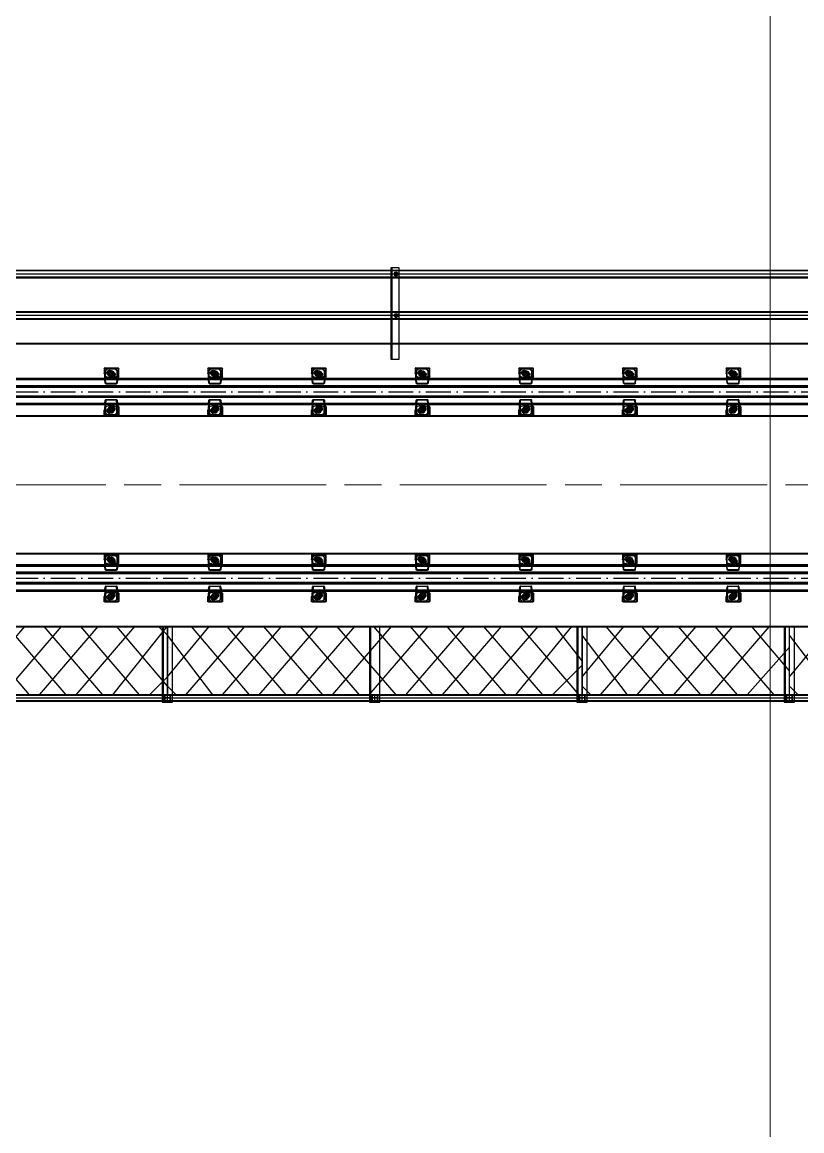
# Model space of a CAD drawing. Header units: centimetres. Extents: x 470464 to 524273, y 49611 to 59074.
# Drawn here: x 503386 to 503762, y 52274 to 52809 of the extents above; entities that cross this region are included whole.
import ezdxf

# ---------------------------------------------------------------- set-up
doc = ezdxf.new("R2010")
doc.units = ezdxf.units.CM
doc.header["$MEASUREMENT"] = 0
for name, pattern in [('1244_Aselsan_MIUM_3000$0$ACAD_ISO10W100', [18, 12, -3, 0, -3]), ('ACAD_ISO08W100', [36, 24, -3, 6, -3]), ('CENTER', [50.8, 31.75, -6.35, 6.35, -6.35]), ('CHAIN', [0.3543, 0.2362, -0.0295, 0.0591, -0.0295])]:
    doc.linetypes.add(name, pattern=pattern)
for name, color, linetype, lineweight in [('1', 7, 'Continuous', 25), ('AAA_EKSEN', 1, 'ACAD_ISO08W100', 9), ('Barış BABUR 23', 1, 'ACAD_ISO08W100', 13), ('S-COLS-CONC', 4, 'Continuous', 40)]:
    doc.layers.add(name, color=color, linetype=linetype, lineweight=lineweight)
doc.layers.add('A-ANNO-REVC-01', color=1, linetype='Continuous', lineweight=15, true_color=0xff0000, plot=False)
doc.layers.add('vinç', color=7, linetype='Continuous')
doc.styles.add('BARIŞ BABUR-3', font='arial.ttf')
doc.dimstyles.new('AAA_A4 BVS STANDART', dxfattribs={"dimscale": 12, "dimtxt": 1.8, "dimasz": 1.6, "dimexe": 0.18, "dimexo": 0.0625, "dimgap": 0.09, "dimtad": 1, "dimtoh": 1, "dimdec": 0, "dimzin": 9, "dimdsep": 46, "dimtxsty": 'BARIŞ BABUR-3', "dimcen": 0.09, "dimclrd": 1, "dimclre": 1, "dimclrt": 2, "dimadec": 0, "dimazin": 0, "dimtfac": 1, "dimtdec": 0, "dimtofl": 0, "dimtmove": 0, "dimatfit": 3, "dimfxl": 1, "dimtolj": 1, "dimtzin": 0, "dimlwd": 9, "dimlwe": 9, "dimarcsym": 0})

# ---------------------------------------------------------------- blocks, each defined once
blk = doc.blocks.new('*D46')
at = {"layer": 'A-ANNO-REVC-01', "color": 1, "lineweight": 9, "transparency": 16777216}
for p, q in [((417970.71, 77311.01), (417777.18, 77311.01)), ((417779.34, 77291.81), (417779.34, 69280.21)), ((417970.71, 69261.01), (417777.18, 69261.01))]:
    blk.add_line(p, q, dxfattribs=at)
at = {"layer": 'A-ANNO-REVC-01', "color": 1, "transparency": 16777216}
for points in [[(417782.54, 77291.81), (417776.14, 77291.81), (417779.34, 77311.01)], [(417776.14, 69280.21), (417782.54, 69280.21), (417779.34, 69261.01)]]:
    blk.add_solid(points, dxfattribs=at)
at = {"layer": 'Defpoints', "color": 0, "transparency": 16777216}
for p in [(417971.46, 77311.01), (417779.34, 69261.01), (417971.46, 69261.01)]:
    blk.add_point(p, dxfattribs=at)
at = {"layer": 'A-ANNO-REVC-01', "color": 2, "transparency": 16777216, "insert": (417765.1, 73286.01), "char_height": 21.6, "attachment_point": 5, "rotation": 90, "style": 'BARIŞ BABUR-3'}
blk.add_mtext('\\A1;YÜRÜME YOLU BOYU : 8050', dxfattribs=at)
blk = doc.blocks.new('rdthtrjyrjrtdtrhtjytj')
at = {"ltscale": 0.4}
h = blk.add_hatch(color=2, dxfattribs=at)
h.dxf.hatch_style = 1
h.paths.add_polyline_path([(414037.79, 75636.94, -0.414214), (414038.19, 75637.34), (414037.79, 75637.34)])
h = blk.add_hatch(color=2, dxfattribs=at)
h.dxf.hatch_style = 1
h.paths.add_polyline_path([(414040.39, 75637.34, -0.414214), (414040.79, 75636.94), (414040.79, 75637.34)])
h = blk.add_hatch(color=2, dxfattribs=at)
h.dxf.hatch_style = 1
h.paths.add_polyline_path([(414137.79, 75636.94, -0.414214), (414138.19, 75637.34), (414137.79, 75637.34)])
h = blk.add_hatch(color=2, dxfattribs=at)
h.dxf.hatch_style = 1
h.paths.add_polyline_path([(414140.39, 75637.34, -0.414214), (414140.79, 75636.94), (414140.79, 75637.34)])
h = blk.add_hatch(color=2, dxfattribs=at)
h.dxf.hatch_style = 1
h.paths.add_polyline_path([(414237.79, 75636.94, -0.414214), (414238.19, 75637.34), (414237.79, 75637.34)])
h = blk.add_hatch(color=2, dxfattribs=at)
h.dxf.hatch_style = 1
h.paths.add_polyline_path([(414240.39, 75637.34, -0.414214), (414240.79, 75636.94), (414240.79, 75637.34)])
h = blk.add_hatch(color=2, dxfattribs=at)
h.dxf.hatch_style = 1
h.paths.add_polyline_path([(414337.79, 75636.94, -0.414214), (414338.19, 75637.34), (414337.79, 75637.34)])
h = blk.add_hatch(color=2, dxfattribs=at)
h.dxf.hatch_style = 1
h.paths.add_polyline_path([(414340.39, 75637.34, -0.414214), (414340.79, 75636.94), (414340.79, 75637.34)])
at = {"color": 2, "linetype": 'Continuous', "ltscale": 2}
for p, q in [((413942.17, 75637.34), (413970.56, 75670.34)), ((413972.82, 75637.34), (413944.43, 75670.34)), ((413959.85, 75637.34), (413988.24, 75670.34)), ((413990.49, 75637.34), (413962.1, 75670.34)), ((413977.53, 75637.34), (414005.92, 75670.34)), ((414008.17, 75637.34), (413979.78, 75670.34)), ((413995.21, 75637.34), (414023.49, 75670.34)), ((414025.85, 75637.34), (413997.46, 75670.34)), ((414012.89, 75637.34), (414039.12, 75670.34)), ((414039.29, 75641.58), (414014.94, 75670.34)), ((414039.29, 75666.06), (414035, 75670.34)), ((414039.29, 75646.06), (414059.4, 75670.34)), ((414048.24, 75637.34), (414076.63, 75670.34)), ((414078.88, 75637.34), (414050.97, 75670.34)), ((414065.92, 75637.34), (414094.31, 75670.34)), ((414096.56, 75637.34), (414068.17, 75670.34)), ((414083.6, 75637.34), (414111.99, 75670.34)), ((414114.24, 75637.34), (414085.85, 75670.34)), ((414101.27, 75637.34), (414129.66, 75670.34)), ((414131.91, 75637.34), (414103.53, 75670.34)), ((414118.95, 75637.34), (414147.34, 75670.34)), ((414149.59, 75637.34), (414121.2, 75670.34)), ((414136.63, 75637.34), (414165.02, 75670.34)), ((414167.27, 75637.34), (414138.88, 75670.34)), ((414154.31, 75637.34), (414182.7, 75670.34)), ((414184.95, 75637.34), (414156.56, 75670.34)), ((414171.98, 75637.34), (414200.37, 75670.34)), ((414202.63, 75637.34), (414174.24, 75670.34)), ((414189.66, 75637.34), (414218.05, 75670.34)), ((414220.3, 75637.34), (414191.91, 75670.34)), ((414207.34, 75637.34), (414234.42, 75670.34)), ((414237.98, 75637.34), (414209.59, 75670.34)), ((414239.29, 75653.71), (414226.25, 75670.34)), ((414239.29, 75646.06), (414259.4, 75670.34)), ((414248.24, 75637.34), (414276.63, 75670.34)), ((414278.88, 75637.34), (414250.97, 75670.34)), ((414265.92, 75637.34), (414294.31, 75670.34)), ((414296.56, 75637.34), (414268.17, 75670.34)), ((414283.6, 75637.34), (414311.99, 75670.34)), ((414314.24, 75637.34), (414285.85, 75670.34)), ((414301.27, 75637.34), (414329.66, 75670.34)), ((414331.91, 75637.34), (414303.52, 75670.34)), ((414339.29, 75648.95), (414321.2, 75670.34)), ((414339.29, 75646.06), (414359.4, 75670.34)), ((414061.2, 75637.34), (414039.29, 75666.06)), ((414261.2, 75637.34), (414239.29, 75666.06)), ((414361.2, 75637.34), (414339.29, 75666.06)), ((414318.95, 75637.34), (414339.29, 75660.26)), ((414225.02, 75637.34), (414239.29, 75651.6)), ((414030.56, 75637.34), (414039.29, 75646.06)), ((414043.53, 75637.34), (414039.29, 75641.58)), ((414243.53, 75637.34), (414239.29, 75641.58)), ((414343.53, 75637.34), (414339.29, 75641.58))]:
    blk.add_line(p, q, dxfattribs=at)
at = {"color": 2, "ltscale": 5}
for p, q in [((414036.79, 75670.34), (414036.79, 75633.84)), ((414037.39, 75633.84), (414037.39, 75670.34)), ((414041.79, 75633.84), (414041.79, 75670.34)), ((414136.79, 75670.34), (414136.79, 75633.84)), ((414137.39, 75633.84), (414137.39, 75670.34)), ((414141.79, 75633.84), (414141.79, 75670.34)), ((414236.79, 75670.34), (414236.79, 75633.84)), ((414237.39, 75633.84), (414237.39, 75670.34)), ((414241.79, 75633.84), (414241.79, 75670.34)), ((414336.79, 75670.34), (414336.79, 75633.84)), ((414337.39, 75633.84), (414337.39, 75670.34)), ((414341.79, 75633.84), (414341.79, 75670.34)), ((414036.79, 75633.84), (414041.79, 75633.84)), ((414136.79, 75633.84), (414141.79, 75633.84)), ((414236.79, 75633.84), (414241.79, 75633.84)), ((414336.79, 75633.84), (414341.79, 75633.84))]:
    blk.add_line(p, q, dxfattribs=at)
at = {"color": 2, "ltscale": 0.4}
for p, q in [((414039.29, 75670.34), (414039.29, 75637.34)), ((414039.29, 75637.34), (414039.29, 75670.34)), ((414239.29, 75637.34), (414239.29, 75670.34)), ((414239.29, 75670.34), (414239.29, 75637.34)), ((413839.29, 75637.34), (414039.29, 75637.34)), ((414037.79, 75636.94), (414037.79, 75637.34)), ((414038.19, 75637.34), (414037.79, 75637.34)), ((414037.79, 75637.34), (414037.79, 75636.94)), ((414037.79, 75636.94), (414037.79, 75634.74)), ((414037.99, 75636.94), (414037.99, 75634.74)), ((414040.39, 75637.34), (414038.19, 75637.34)), ((414040.39, 75637.14), (414038.19, 75637.14)), ((414039.29, 75637.34), (414239.29, 75637.34)), ((414040.39, 75637.34), (414040.79, 75637.34)), ((414040.59, 75634.74), (414040.59, 75636.94)), ((414040.79, 75636.94), (414040.79, 75637.34)), ((414040.79, 75637.34), (414040.79, 75636.94)), ((414040.79, 75634.74), (414040.79, 75636.94)), ((414137.79, 75636.94), (414137.79, 75637.34)), ((414138.19, 75637.34), (414137.79, 75637.34)), ((414137.79, 75637.34), (414137.79, 75636.94)), ((414137.79, 75636.94), (414137.79, 75634.74)), ((414137.99, 75636.94), (414137.99, 75634.74)), ((414140.39, 75637.34), (414138.19, 75637.34)), ((414140.39, 75637.14), (414138.19, 75637.14)), ((414140.39, 75637.34), (414140.79, 75637.34)), ((414140.59, 75634.74), (414140.59, 75636.94)), ((414140.79, 75636.94), (414140.79, 75637.34)), ((414140.79, 75637.34), (414140.79, 75636.94)), ((414140.79, 75634.74), (414140.79, 75636.94)), ((414237.79, 75636.94), (414237.79, 75637.34)), ((414238.19, 75637.34), (414237.79, 75637.34)), ((414237.79, 75637.34), (414237.79, 75636.94)), ((414237.79, 75636.94), (414237.79, 75634.74)), ((414237.99, 75636.94), (414237.99, 75634.74)), ((414240.39, 75637.34), (414238.19, 75637.34)), ((414240.39, 75637.14), (414238.19, 75637.14)), ((414239.29, 75637.34), (414340.79, 75637.34, 0)), ((414240.39, 75637.34), (414240.79, 75637.34)), ((414240.59, 75634.74), (414240.59, 75636.94)), ((414240.79, 75636.94), (414240.79, 75637.34)), ((414240.79, 75637.34), (414240.79, 75636.94)), ((414240.79, 75634.74), (414240.79, 75636.94)), ((414337.79, 75636.94), (414337.79, 75637.34)), ((414338.19, 75637.34), (414337.79, 75637.34)), ((414337.79, 75637.34), (414337.79, 75636.94)), ((414337.79, 75636.94), (414337.79, 75634.74)), ((414337.99, 75636.94), (414337.99, 75634.74)), ((414340.39, 75637.34), (414338.19, 75637.34)), ((414340.39, 75637.14), (414338.19, 75637.14)), ((414340.39, 75637.34), (414340.79, 75637.34)), ((414340.59, 75634.74), (414340.59, 75636.94)), ((414340.79, 75636.94), (414340.79, 75637.34)), ((414340.79, 75637.34), (414340.79, 75636.94)), ((414340.79, 75634.74), (414340.79, 75636.94)), ((414038.19, 75634.54), (414040.39, 75634.54)), ((414038.19, 75634.34), (414040.39, 75634.34)), ((414138.19, 75634.54), (414140.39, 75634.54)), ((414138.19, 75634.34), (414140.39, 75634.34)), ((414238.19, 75634.54), (414240.39, 75634.54)), ((414238.19, 75634.34), (414240.39, 75634.34)), ((414338.19, 75634.54), (414340.39, 75634.54)), ((414338.19, 75634.34), (414340.39, 75634.34))]:
    blk.add_line(p, q, dxfattribs=at)
at = {"color": 2}
for p, q in [((414480.79, 75637.34), (413397.79, 75637.34)), ((413397.79, 75634.34), (414480.79, 75634.34))]:
    blk.add_line(p, q, dxfattribs=at)
at = {"color": 2, "ltscale": 3}
for p, q in [((413397.79, 75637.14), (414480.79, 75637.14)), ((413397.79, 75634.54), (414480.79, 75634.54))]:
    blk.add_line(p, q, dxfattribs=at)
at = {"color": 2, "linetype": 'CENTER', "ltscale": 30}
blk.add_line((413397.79, 75635.84), (414480.79, 75635.84), dxfattribs=at)
at = {"color": 2, "linetype": 'Continuous'}
for p, q in [((414038.2, 75637.34), (414037.79, 75636.92)), ((414037.99, 75636.86), (414037.79, 75636.66)), ((414037.99, 75636.59), (414037.79, 75636.39)), ((414037.99, 75636.33), (414037.79, 75636.13)), ((414037.99, 75636.06), (414037.79, 75635.86)), ((414037.99, 75635.8), (414037.79, 75635.6)), ((414037.99, 75635.53), (414037.79, 75635.33)), ((414037.99, 75635.27), (414037.79, 75635.07)), ((414037.99, 75635), (414037.79, 75634.8)), ((414037.99, 75634.73), (414037.82, 75634.57)), ((414038.47, 75637.34), (414038.27, 75637.14)), ((414038.73, 75637.34), (414038.53, 75637.14)), ((414039, 75637.34), (414038.8, 75637.14)), ((414039.26, 75637.34), (414039.06, 75637.14)), ((414039.53, 75637.34), (414039.33, 75637.14)), ((414039.79, 75637.34), (414039.59, 75637.14)), ((414040.06, 75637.34), (414039.86, 75637.14)), ((414040.32, 75637.34), (414040.12, 75637.14)), ((414040.55, 75637.3), (414040.39, 75637.14)), ((414040.7, 75637.18), (414040.56, 75637.04)), ((414040.79, 75634.88), (414040.57, 75634.67)), ((414040.78, 75637), (414040.59, 75636.8)), ((414040.79, 75636.74), (414040.59, 75636.54)), ((414040.79, 75636.47), (414040.59, 75636.27)), ((414040.79, 75636.21), (414040.59, 75636.01)), ((414040.79, 75635.94), (414040.59, 75635.74)), ((414040.79, 75635.68), (414040.59, 75635.48)), ((414040.79, 75635.41), (414040.59, 75635.21)), ((414040.79, 75635.15), (414040.59, 75634.95)), ((414138.2, 75637.34), (414137.79, 75636.92)), ((414137.99, 75636.86), (414137.79, 75636.66)), ((414137.99, 75636.59), (414137.79, 75636.39)), ((414137.99, 75636.33), (414137.79, 75636.13)), ((414137.99, 75636.06), (414137.79, 75635.86)), ((414137.99, 75635.8), (414137.79, 75635.6)), ((414137.99, 75635.53), (414137.79, 75635.33)), ((414137.99, 75635.27), (414137.79, 75635.07)), ((414137.99, 75635), (414137.79, 75634.8)), ((414137.99, 75634.73), (414137.82, 75634.57)), ((414138.47, 75637.34), (414138.27, 75637.14)), ((414138.73, 75637.34), (414138.53, 75637.14)), ((414139, 75637.34), (414138.8, 75637.14)), ((414139.26, 75637.34), (414139.06, 75637.14)), ((414139.53, 75637.34), (414139.33, 75637.14)), ((414139.79, 75637.34), (414139.59, 75637.14)), ((414140.06, 75637.34), (414139.86, 75637.14)), ((414140.32, 75637.34), (414140.12, 75637.14)), ((414140.55, 75637.3), (414140.39, 75637.14)), ((414140.7, 75637.18), (414140.56, 75637.04)), ((414140.79, 75634.88), (414140.57, 75634.67)), ((414140.78, 75637), (414140.59, 75636.8)), ((414140.79, 75636.74), (414140.59, 75636.54)), ((414140.79, 75636.47), (414140.59, 75636.27)), ((414140.79, 75636.21), (414140.59, 75636.01)), ((414140.79, 75635.94), (414140.59, 75635.74)), ((414140.79, 75635.68), (414140.59, 75635.48)), ((414140.79, 75635.41), (414140.59, 75635.21)), ((414140.79, 75635.15), (414140.59, 75634.95)), ((414238.2, 75637.34), (414237.79, 75636.92)), ((414237.99, 75636.86), (414237.79, 75636.66)), ((414237.99, 75636.59), (414237.79, 75636.39)), ((414237.99, 75636.33), (414237.79, 75636.13)), ((414237.99, 75636.06), (414237.79, 75635.86)), ((414237.99, 75635.8), (414237.79, 75635.6)), ((414237.99, 75635.53), (414237.79, 75635.33)), ((414237.99, 75635.27), (414237.79, 75635.07)), ((414237.99, 75635), (414237.79, 75634.8)), ((414237.99, 75634.73), (414237.82, 75634.57)), ((414238.47, 75637.34), (414238.27, 75637.14)), ((414238.73, 75637.34), (414238.53, 75637.14)), ((414239, 75637.34), (414238.8, 75637.14)), ((414239.26, 75637.34), (414239.06, 75637.14)), ((414239.53, 75637.34), (414239.33, 75637.14)), ((414239.79, 75637.34), (414239.59, 75637.14)), ((414240.06, 75637.34), (414239.86, 75637.14)), ((414240.32, 75637.34), (414240.12, 75637.14)), ((414240.55, 75637.3), (414240.39, 75637.14)), ((414240.7, 75637.18), (414240.56, 75637.04)), ((414240.79, 75634.88), (414240.57, 75634.67)), ((414240.78, 75637), (414240.59, 75636.8)), ((414240.79, 75636.74), (414240.59, 75636.54)), ((414240.79, 75636.47), (414240.59, 75636.27)), ((414240.79, 75636.21), (414240.59, 75636.01)), ((414240.79, 75635.94), (414240.59, 75635.74)), ((414240.79, 75635.68), (414240.59, 75635.48)), ((414240.79, 75635.41), (414240.59, 75635.21)), ((414240.79, 75635.15), (414240.59, 75634.95)), ((414338.2, 75637.34), (414337.79, 75636.92)), ((414337.99, 75636.86), (414337.79, 75636.66)), ((414337.99, 75636.59), (414337.79, 75636.39)), ((414337.99, 75636.33), (414337.79, 75636.13)), ((414337.99, 75636.06), (414337.79, 75635.86)), ((414337.99, 75635.8), (414337.79, 75635.6)), ((414337.99, 75635.53), (414337.79, 75635.33)), ((414337.99, 75635.27), (414337.79, 75635.07)), ((414337.99, 75635), (414337.79, 75634.8)), ((414337.99, 75634.73), (414337.82, 75634.57)), ((414338.47, 75637.34), (414338.27, 75637.14)), ((414338.73, 75637.34), (414338.53, 75637.14)), ((414339, 75637.34), (414338.8, 75637.14)), ((414339.26, 75637.34), (414339.06, 75637.14)), ((414339.53, 75637.34), (414339.33, 75637.14)), ((414339.79, 75637.34), (414339.59, 75637.14)), ((414340.06, 75637.34), (414339.86, 75637.14)), ((414340.32, 75637.34), (414340.12, 75637.14)), ((414340.55, 75637.3), (414340.39, 75637.14)), ((414340.7, 75637.18), (414340.56, 75637.04)), ((414340.79, 75634.88), (414340.57, 75634.67)), ((414340.78, 75637), (414340.59, 75636.8)), ((414340.79, 75636.74), (414340.59, 75636.54)), ((414340.79, 75636.47), (414340.59, 75636.27)), ((414340.79, 75636.21), (414340.59, 75636.01)), ((414340.79, 75635.94), (414340.59, 75635.74)), ((414340.79, 75635.68), (414340.59, 75635.48)), ((414340.79, 75635.41), (414340.59, 75635.21)), ((414340.79, 75635.15), (414340.59, 75634.95)), ((414038.08, 75634.57), (414037.94, 75634.42)), ((414038.32, 75634.54), (414038.12, 75634.34)), ((414038.58, 75634.54), (414038.38, 75634.34)), ((414038.85, 75634.54), (414038.65, 75634.34)), ((414039.11, 75634.54), (414038.91, 75634.34)), ((414039.38, 75634.54), (414039.18, 75634.34)), ((414039.64, 75634.54), (414039.44, 75634.34)), ((414039.91, 75634.54), (414039.71, 75634.34)), ((414040.17, 75634.54), (414039.97, 75634.34)), ((414040.45, 75634.55), (414040.24, 75634.34)), ((414040.76, 75634.59), (414040.53, 75634.36)), ((414138.08, 75634.57), (414137.94, 75634.42)), ((414138.32, 75634.54), (414138.12, 75634.34)), ((414138.58, 75634.54), (414138.38, 75634.34)), ((414138.85, 75634.54), (414138.65, 75634.34)), ((414139.11, 75634.54), (414138.91, 75634.34)), ((414139.38, 75634.54), (414139.18, 75634.34)), ((414139.64, 75634.54), (414139.44, 75634.34)), ((414139.91, 75634.54), (414139.71, 75634.34)), ((414140.17, 75634.54), (414139.97, 75634.34)), ((414140.45, 75634.55), (414140.24, 75634.34)), ((414140.76, 75634.59), (414140.53, 75634.36)), ((414238.08, 75634.57), (414237.94, 75634.42)), ((414238.32, 75634.54), (414238.12, 75634.34)), ((414238.58, 75634.54), (414238.38, 75634.34)), ((414238.85, 75634.54), (414238.65, 75634.34)), ((414239.11, 75634.54), (414238.91, 75634.34)), ((414239.38, 75634.54), (414239.18, 75634.34)), ((414239.64, 75634.54), (414239.44, 75634.34)), ((414239.91, 75634.54), (414239.71, 75634.34)), ((414240.17, 75634.54), (414239.97, 75634.34)), ((414240.45, 75634.55), (414240.24, 75634.34)), ((414240.76, 75634.59), (414240.53, 75634.36)), ((414338.08, 75634.57), (414337.94, 75634.42)), ((414338.32, 75634.54), (414338.12, 75634.34)), ((414338.58, 75634.54), (414338.38, 75634.34)), ((414338.85, 75634.54), (414338.65, 75634.34)), ((414339.11, 75634.54), (414338.91, 75634.34)), ((414339.38, 75634.54), (414339.18, 75634.34)), ((414339.64, 75634.54), (414339.44, 75634.34)), ((414339.91, 75634.54), (414339.71, 75634.34)), ((414340.17, 75634.54), (414339.97, 75634.34)), ((414340.45, 75634.55), (414340.24, 75634.34)), ((414340.76, 75634.59), (414340.53, 75634.36))]:
    blk.add_line(p, q, dxfattribs=at)
at = {"color": 2, "linetype": 'CENTER', "ltscale": 10}
for p, q in [((414040.59, 75635.84), (414037.99, 75635.84)), ((414039.29, 75634.54), (414039.29, 75637.14)), ((414140.59, 75635.84), (414137.99, 75635.84)), ((414139.29, 75634.54), (414139.29, 75637.14)), ((414240.59, 75635.84), (414237.99, 75635.84)), ((414239.29, 75634.54), (414239.29, 75637.14)), ((414340.59, 75635.84), (414337.99, 75635.84)), ((414339.29, 75634.54), (414339.29, 75637.14))]:
    blk.add_line(p, q, dxfattribs=at)
at = {"color": 2, "ltscale": 0.4}
for centre, radius, start, end in [((414038.19, 75636.94), 0.4, 90, 180), ((414038.19, 75636.94), 0.4, 90, 180), ((414038.19, 75634.74), 0.4, 180, 270), ((414038.19, 75636.94), 0.2, 90, 180), ((414038.19, 75634.74), 0.2, 180, 270), ((414040.39, 75636.94), 0.4, 0, 90), ((414040.39, 75636.94), 0.4, 0, 90), ((414040.39, 75636.94), 0.2, 0, 90), ((414040.39, 75634.74), 0.2, 270, 0), ((414040.39, 75634.74), 0.4, 270, 0), ((414138.19, 75636.94), 0.4, 90, 180), ((414138.19, 75636.94), 0.4, 90, 180), ((414138.19, 75634.74), 0.4, 180, 270), ((414138.19, 75636.94), 0.2, 90, 180), ((414138.19, 75634.74), 0.2, 180, 270), ((414140.39, 75636.94), 0.4, 0, 90), ((414140.39, 75636.94), 0.4, 0, 90), ((414140.39, 75636.94), 0.2, 0, 90), ((414140.39, 75634.74), 0.2, 270, 0), ((414140.39, 75634.74), 0.4, 270, 0), ((414238.19, 75636.94), 0.4, 90, 180), ((414238.19, 75636.94), 0.4, 90, 180), ((414238.19, 75634.74), 0.4, 180, 270), ((414238.19, 75636.94), 0.2, 90, 180), ((414238.19, 75634.74), 0.2, 180, 270), ((414240.39, 75636.94), 0.4, 0, 90), ((414240.39, 75636.94), 0.4, 0, 90), ((414240.39, 75636.94), 0.2, 0, 90), ((414240.39, 75634.74), 0.2, 270, 0), ((414240.39, 75634.74), 0.4, 270, 0), ((414338.19, 75636.94), 0.4, 90, 180), ((414338.19, 75636.94), 0.4, 90, 180), ((414338.19, 75634.74), 0.4, 180, 270), ((414338.19, 75636.94), 0.2, 90, 180), ((414338.19, 75634.74), 0.2, 180, 270), ((414340.39, 75636.94), 0.4, 0, 90), ((414340.39, 75636.94), 0.4, 0, 90), ((414340.39, 75636.94), 0.2, 0, 90), ((414340.39, 75634.74), 0.2, 270, 0), ((414340.39, 75634.74), 0.4, 270, 0)]:
    blk.add_arc(centre, radius, start, end, dxfattribs=at)
at = {"layer": 'vinç', "color": 2}
for p, q in [((414481.79, 75670.34), (413396.79, 75670.34)), ((414339.29, 75637.34), (414339.29, 75670.34))]:
    blk.add_line(p, q, dxfattribs=at)
blk = doc.blocks.new('tfdyktstrkydsrtdykulkdtkyg')
at = {"color": 2, "linetype": '1244_Aselsan_MIUM_3000$0$ACAD_ISO10W100'}
blk.add_line((413349.49, 75894.59), (414524.69, 75894.59), dxfattribs=at)
at = {"layer": 'S-COLS-CONC', "color": 2}
for p, q in [((414524.69, 75900.84), (413349.49, 75900.84)), ((414524.69, 75900.47), (413349.49, 75900.47)), ((414524.69, 75897.29), (413349.49, 75897.29)), ((414524.69, 75896.84), (413349.49, 75896.84)), ((414524.69, 75892.34), (413349.49, 75892.34)), ((414524.69, 75891.89), (413349.49, 75891.89)), ((414524.69, 75888.7), (413349.49, 75888.7)), ((414524.69, 75888.34), (413349.49, 75888.34))]:
    blk.add_line(p, q, dxfattribs=at)
blk = doc.blocks.new('sfsdsggssg')
at = {"layer": '1', "color": 2, "linetype": 'Continuous'}
for p, q in [((1141.12, -34640.04), (1141.14, -34640.05)), ((1141.12, -34640.04), (1141.12, -34645.13)), ((1141.39, -34639.74), (1143.17, -34639.58)), ((1141.41, -34639.76), (1141.39, -34639.74)), ((1143.18, -34639.6), (1141.41, -34639.76)), ((1141.41, -34639.76), (1141.43, -34639.95)), ((1141.43, -34639.95), (1143.19, -34639.8)), ((1143.18, -34639.6), (1143.19, -34639.8)), ((1143.2, -34639.6), (1143.2, -34639.8)), ((1143.56, -34639.62), (1143.54, -34639.81)), ((1143.54, -34639.81), (1143.64, -34639.82)), ((1143.56, -34639.62), (1143.57, -34639.58)), ((1143.66, -34639.63), (1143.56, -34639.62)), ((1143.57, -34639.58), (1144.07, -34639.58)), ((1143.66, -34639.63), (1143.64, -34639.82)), ((1143.64, -34639.82), (1143.79, -34639.88)), ((1144.06, -34639.63), (1144.07, -34639.58)), ((1144.45, -34639.58), (1147.37, -34639.58)), ((1144.45, -34639.61), (1144.45, -34639.58)), ((1147.36, -34639.6), (1144.65, -34639.6)), ((1144.65, -34639.6), (1144.65, -34639.8)), ((1144.65, -34639.8), (1147.36, -34639.8)), ((1145.84, -34639.58), (1145.99, -34639.33)), ((1146.02, -34639.39), (1145.91, -34639.58)), ((1145.99, -34639.33), (1146.02, -34639.39)), ((1146.14, -34639.58), (1146.2, -34639.49)), ((1146.28, -34639.24), (1146.25, -34639.18)), ((1148.46, -34639.18), (1146.25, -34639.18)), ((1148.4, -34639.24), (1146.28, -34639.24)), ((1146.28, -34639.44), (1148.4, -34639.44)), ((1147.37, -34639.58), (1147.36, -34639.6)), ((1147.36, -34639.6), (1147.36, -34639.8)), ((1147.43, -34639.83), (1147.58, -34639.69)), ((1147.43, -34639.83), (1148.25, -34640.64)), ((1147.58, -34639.69), (1147.58, -34639.67)), ((1148.39, -34640.5), (1147.58, -34639.69)), ((1147.59, -34639.67), (1148.41, -34640.49)), ((1148.46, -34639.18), (1148.4, -34639.24)), ((1148.5, -34639.54), (1148.51, -34642.73)), ((1148.7, -34639.54), (1148.75, -34639.48)), ((1148.71, -34642.91), (1148.7, -34639.54)), ((1148.75, -34639.48), (1148.75, -34645.98)), ((1141.14, -34645.11), (1141.12, -34645.13)), ((1141.14, -34640.05), (1141.34, -34640.05)), ((1141.14, -34640.05), (1141.14, -34645.11)), ((1141.14, -34645.11), (1141.34, -34645.11)), ((1141.34, -34645.11), (1141.34, -34640.05)), ((1141.41, -34645.41), (1141.43, -34645.21)), ((1143.19, -34645.36), (1141.43, -34645.21)), ((1143.18, -34645.56), (1143.19, -34645.36)), ((1143.2, -34645.36), (1143.2, -34645.56)), ((1143.64, -34645.34), (1143.54, -34645.35)), ((1143.54, -34645.35), (1143.56, -34645.55)), ((1143.79, -34645.28), (1143.64, -34645.34)), ((1143.64, -34645.34), (1143.66, -34645.54)), ((1144.57, -34642.74), (1144.5, -34642.84)), ((1144.6, -34642.9), (1144.5, -34642.84)), ((1144.65, -34645.36), (1144.65, -34645.56)), ((1147.36, -34645.36), (1144.65, -34645.36)), ((1145.51, -34641.09), (1145.49, -34641.12)), ((1145.51, -34641.09), (1145.53, -34641.11)), ((1146.45, -34643.96), (1146.49, -34643.98)), ((1146.49, -34643.98), (1146.51, -34643.94)), ((1147.36, -34645.36), (1147.36, -34645.56)), ((1148.25, -34644.52), (1147.43, -34645.33)), ((1147.43, -34645.33), (1147.58, -34645.47)), ((1147.58, -34645.47), (1148.39, -34644.66)), ((1148.41, -34644.67), (1147.59, -34645.49)), ((1148.25, -34640.64), (1148.39, -34640.5)), ((1148.25, -34644.52), (1148.39, -34644.66)), ((1148.28, -34640.72), (1148.28, -34644.45)), ((1148.28, -34640.72), (1148.47, -34640.72)), ((1148.28, -34644.45), (1148.47, -34644.45)), ((1148.41, -34640.49), (1148.39, -34640.5)), ((1148.39, -34644.66), (1148.41, -34644.67)), ((1148.47, -34640.72), (1148.5, -34640.71)), ((1148.47, -34644.45), (1148.47, -34640.72)), ((1148.5, -34644.46), (1148.47, -34644.45)), ((1148.49, -34644.53), (1148.49, -34645.93)), ((1148.5, -34640.71), (1148.5, -34644.46)), ((1148.68, -34643.14), (1148.71, -34642.91)), ((1148.69, -34645.92), (1148.68, -34643.14)), ((1141.39, -34645.42), (1141.41, -34645.41)), ((1143.17, -34645.58), (1141.39, -34645.42)), ((1141.41, -34645.41), (1143.18, -34645.56)), ((1143.56, -34645.55), (1143.66, -34645.54)), ((1143.56, -34645.55), (1143.57, -34645.58)), ((1144.07, -34645.58), (1143.57, -34645.58)), ((1144.06, -34645.54), (1144.07, -34645.58)), ((1144.25, -34645.58), (1144.25, -34645.98)), ((1144.29, -34645.94), (1144.25, -34645.98)), ((1144.3, -34645.58), (1144.29, -34645.94)), ((1144.45, -34645.55), (1144.45, -34645.58)), ((1147.37, -34645.58), (1144.45, -34645.58)), ((1144.49, -34645.95), (1144.5, -34645.58)), ((1144.55, -34646.28), (1144.59, -34646.24)), ((1144.55, -34646.28), (1148.46, -34646.28)), ((1146.46, -34646.05), (1144.59, -34646.05)), ((1144.59, -34646.24), (1146.72, -34646.24)), ((1144.65, -34645.56), (1147.36, -34645.56)), ((1146.65, -34645.58), (1146.51, -34645.83)), ((1146.72, -34646.24), (1146.84, -34646.22)), ((1146.84, -34646.03), (1146.84, -34646.22)), ((1148.39, -34646.03), (1146.84, -34646.03)), ((1146.84, -34646.22), (1148.39, -34646.22)), ((1147.36, -34645.56), (1147.37, -34645.58)), ((1147.58, -34645.49), (1147.58, -34645.47)), ((1148.39, -34646.03), (1148.39, -34646.22)), ((1148.39, -34646.22), (1148.46, -34646.28)), ((1148.75, -34645.98), (1148.69, -34645.92))]:
    blk.add_line(p, q, dxfattribs=at)
for radius in [1.5, 0.7]:
    blk.add_circle((1146.05, -34642.51), radius, dxfattribs=at)
at = {"layer": '1', "color": 2, "linetype": 'Continuous', "extrusion": (0, 0, -1)}
blk.add_circle((-1146.05, -34642.51), 0.8, dxfattribs=at)
for centre, start, end in [((-1145.5, -34643.41), 209.8539, 29.8539), ((-1146.5, -34641.66), 29.8539, 207.4717)]:
    blk.add_arc(centre, 1.14, start, end, dxfattribs=at)
at = {"layer": '1', "color": 2, "linetype": 'Continuous'}
for centre, radius, start, end in [((1145.5, -34643.41), 0.943, 155.4674, 321.1742), ((1145.5, -34643.41), 0.92, 156.9271, 319.7145), ((1146.05, -34642.51), 1.2, 166, 226), ((1146.05, -34642.51), 1.2, 106, 166), ((1146.05, -34642.51), 1.2, 226, 286), ((1146.05, -34642.51), 1.2, 46, 106), ((1146.5, -34641.66), 0.943, 345.8258, 138.463), ((1146.5, -34641.66), 0.92, 347.6089, 136.677), ((1146.05, -34642.51), 1.2, 286, 346), ((1146.05, -34642.51), 1.2, 346, 46)]:
    blk.add_arc(centre, radius, start, end, dxfattribs=at)
at = {"layer": '1', "color": 2, "linetype": 'Continuous', "extrusion": (0, 0, -1)}
for centre, major_axis, ratio, start_param, end_param in [((1141.42, -34640.04), (-0.222, 0.204), 0.995811, 5.544902, 7.021469), ((1141.44, -34640.05), (0.203, 0.221), 0.997694, 3.974105, 5.450673), ((1141.44, -34640.05), (0.0742, -0.068), 0.993033, 2.403309, 3.879876), ((1143.64, -34639.82), (0.001, 0.2), 0.752836, 0.132804, 1.847295), ((1152.49, -34642.58), (-8.4, 0), 0.918737, 5.915201, 6.65117), ((1144.04, -34639.83), (0.001, 0.2), 0.752479, 0.132721, 1.852962), ((1144.31, -34639.82), (-0.014, 0.199), 0.74106, 0.130215, 1.915333), ((1144.45, -34639.81), (-0.008, 0.2), 0.422896, 0.096328, 1.761115), ((1146.28, -34639.54), (0.271, 0.128), 0.997202, 4.110755, 5.150568), ((1146.19, -34639.49), (-0.173, 0.101), 0.027764, 4.691233, 6.195885), ((1146.28, -34639.54), (-0.0748, 0.0667), 0.997721, 6.084759, 7.124571), ((1146.28, -34639.44), (0, 0.2), 0.004243, 0.087267, 1.605444), ((1147.36, -34639.9), (-0.277, 0.115), 0.998522, 1.179673, 1.96192), ((1147.36, -34639.9), (0.0384, 0.0928), 0.995546, 5.892062, 6.674309), ((1147.37, -34639.88), (0.115, 0.278), 0.997326, 5.892062, 6.674309), ((1148.4, -34639.44), (0, 0.2), 0.004243, 0.087267, 1.605444), ((1148.4, -34639.54), (-0.243, 0.175), 0.996422, 0.949848, 2.513048), ((1148.4, -34639.54), (0.0889, 0.0469), 0.994028, 5.200197, 6.763397), ((1148.5, -34639.54), (0.2, 0.001), 0.034652, 0.087319, 1.566648), ((1141.42, -34645.13), (0.222, 0.204), 0.995811, 2.403309, 3.879876), ((1141.44, -34645.11), (-0.203, 0.221), 0.997694, 3.974105, 5.450673), ((1141.44, -34645.11), (0.0742, 0.068), 0.993033, 2.403309, 3.879876), ((1143.64, -34645.34), (-0.001, 0.2), 0.752836, 1.294298, 3.008789), ((1144.04, -34645.34), (-0.001, 0.2), 0.752479, 1.288631, 3.008872), ((1144.31, -34645.35), (0.014, 0.199), 0.74106, 1.22626, 3.011378), ((1144.45, -34645.36), (0.008, 0.2), 0.422896, 1.380478, 3.045264), ((1147.36, -34645.26), (0.0384, -0.0928), 0.995546, 5.892062, 6.674309), ((1148.17, -34640.72), (-0.0928, -0.0384), 0.995546, 2.750469, 3.532716), ((1148.17, -34644.45), (0.0928, -0.0384), 0.995546, 5.892062, 6.674309), ((1148.17, -34640.72), (-0.115, 0.277), 0.998522, 1.179673, 1.96192), ((1148.17, -34644.45), (0.115, 0.277), 0.998522, 1.179673, 1.96192), ((1148.2, -34640.71), (0.278, 0.115), 0.997326, 5.892062, 6.674309), ((1148.2, -34644.46), (-0.278, 0.115), 0.997326, 2.750469, 3.532716), ((1148.51, -34642.74), (0.008, 0.2), 0.005639, 3.866293, 4.746837), ((1148.47, -34643.25), (0.056, 0.516), 0.770786, 6.203754, 6.230389), ((1148.51, -34642.91), (-0.201, 0.003), 0.124494, 1.540952, 3.020281), ((1148.49, -34643.14), (0.199, -0.02), 0.74823, 4.69971, 6.151435), ((1148.49, -34643.14), (-0.2, -0.001), 0.034899, 3.228912, 4.651252), ((1148.51, -34642.91), (-0.188, 0.076), 0.878606, 1.230281, 2.70961), ((1144.56, -34645.98), (0.214, 0.214), 0.992433, 2.359993, 3.923193), ((1144.49, -34645.94), (-0.2, 0.001), 0.034627, 4.708031, 6.195866), ((1144.59, -34645.94), (-0.138, 0.267), 0.998031, 3.623062, 5.186262), ((1144.6, -34645.95), (0.0592, 0.0819), 0.989251, 2.52068, 4.08388), ((1144.59, -34646.04), (0, -0.2), 0.004269, 4.747034, 6.195918), ((1146.9, -34646), (0.426, 0.115), 0.905428, 3.310168, 3.875491), ((1146.46, -34646.06), (-0.199, -0.016), 0.034866, 1.569261, 2.70958), ((1146.72, -34646.04), (-0.256, 0.042), 0.76271, 4.58737, 6.036255), ((1146.51, -34645.83), (-0.174, 0.099), 0.027964, 1.549906, 2.758993), ((1146.84, -34646.02), (-0.038, 0.196), 0.907507, 3.350606, 5.211047), ((1146.9, -34646.01), (0.253, 0.061), 0.768803, 3.289543, 3.701099), ((1146.72, -34646.04), (-0.012, 0.201), 0.369521, 3.302192, 4.751077), ((1146.84, -34646.02), (-0.187, 0.071), 0.032625, 4.699988, 5.905162), ((1176.86, -34592.77), (84.96, 148.55), 0.001169, 1.933599, 1.936064), ((1146.84, -34646.01), (-0.174, 0.099), 0.030283, 4.695034, 5.900559), ((1176.86, -34592.78), (84.96, 148.54), 0.002337, 1.9329, 1.936067), ((1147.36, -34645.26), (0.277, 0.115), 0.998522, 1.179673, 1.96192), ((1147.37, -34645.28), (-0.115, 0.278), 0.997326, 2.750469, 3.532716), ((1148.39, -34645.92), (0.139, 0.266), 0.998207, 1.09196, 2.65516), ((1148.39, -34645.93), (-0.0609, 0.0807), 0.988978, 2.219923, 3.783123), ((1148.49, -34645.92), (-0.2, -0.001), 0.034899, 3.228912, 4.712496)]:
    blk.add_ellipse(centre, major_axis=major_axis, ratio=ratio, start_param=start_param, end_param=end_param, dxfattribs=at)
at = {"layer": '1', "color": 2, "linetype": 'Continuous'}
for centre, major_axis, ratio, start_param, end_param in [((1152.2, -34642.58), (-9.07, 0), 0.918737, 5.945855, 6.620515), ((1146.25, -34639.48), (-0.15, 0.261), 0.994945, 5.763279, 6.803091), ((1148.45, -34639.48), (0.214, 0.214), 0.992433, 5.501585, 7.064785), ((1148.45, -34645.98), (-0.214, 0.214), 0.992433, 2.359993, 3.923193)]:
    blk.add_ellipse(centre, major_axis=major_axis, ratio=ratio, start_param=start_param, end_param=end_param, dxfattribs=at)
for points, weights in [([(1141.12, -34640.04), (1141.12, -34640.04), (1141.12, -34640.04)], [0.500000154953, 0.499999845047, 0.500000154953]), ([(1141.39, -34639.74), (1141.39, -34639.74), (1141.39, -34639.74)], [0.500000154951, 0.499999845049, 0.500000154951]), ([(1147.37, -34639.58), (1147.37, -34639.58), (1147.37, -34639.58)], [0.500000031564, 0.499999968436, 0.500000031564]), ([(1147.58, -34639.67), (1147.59, -34639.67), (1147.59, -34639.67)], [0.500000032286, 0.499999967714, 0.500000032286]), ([(1141.12, -34645.13), (1141.12, -34645.13), (1141.12, -34645.13)], [0.500000154938, 0.499999845062, 0.500000154938]), ([(1148.41, -34640.49), (1148.41, -34640.49), (1148.41, -34640.49)], [0.500000032004, 0.499999967996, 0.500000032004]), ([(1148.41, -34644.67), (1148.41, -34644.67), (1148.41, -34644.67)], [0.500000031836, 0.499999968164, 0.500000031836]), ([(1148.5, -34640.71), (1148.5, -34640.71), (1148.5, -34640.71)], [0.500000031722, 0.499999968278, 0.500000031722]), ([(1148.5, -34644.46), (1148.5, -34644.46), (1148.5, -34644.46)], [0.500000031229, 0.499999968771, 0.500000031229]), ([(1141.39, -34645.42), (1141.39, -34645.42), (1141.39, -34645.42)], [0.500000154962, 0.499999845038, 0.500000154962]), ([(1147.37, -34645.58), (1147.37, -34645.58), (1147.37, -34645.58)], [0.500000031519, 0.499999968481, 0.500000031519]), ([(1147.59, -34645.49), (1147.59, -34645.49), (1147.58, -34645.49)], [0.500000031966, 0.499999968034, 0.500000031966])]:
    blk.add_rational_spline(points, weights, degree=2, dxfattribs=at)
for points, knots in [([(1143.17, -34639.58), (1143.17, -34639.59), (1143.17, -34639.59), (1143.18, -34639.6), (1143.18, -34639.6), (1143.18, -34639.6)], [0, 0, 0, 0, 0.876308, 0.876308, 1, 1, 1, 1]), ([(1143.2, -34639.58), (1143.23, -34639.58), (1143.3, -34639.58), (1143.4, -34639.58), (1143.49, -34639.58), (1143.54, -34639.58), (1143.57, -34639.58)], [0, 0, 0, 0, 0.225713, 0.483808, 0.741904, 1, 1, 1, 1]), ([(1143.56, -34639.62), (1143.56, -34639.62), (1143.56, -34639.62), (1143.52, -34639.61), (1143.47, -34639.61), (1143.38, -34639.6), (1143.35, -34639.6), (1143.27, -34639.6), (1143.24, -34639.6), (1143.2, -34639.6)], [0, 0, 0, 0, 0.000017, 0.000017, 0.401467, 0.401467, 0.701656, 0.701656, 1, 1, 1, 1]), ([(1143.2, -34639.8), (1143.24, -34639.8), (1143.27, -34639.8), (1143.34, -34639.8), (1143.38, -34639.8), (1143.45, -34639.81), (1143.5, -34639.81), (1143.54, -34639.81)], [0, 0, 0, 0, 0.304321, 0.304321, 0.608496, 0.608496, 1, 1, 1, 1]), ([(1143.79, -34645.28), (1143.62, -34644.85), (1143.49, -34644.41), (1143.32, -34643.5), (1143.28, -34643.04), (1143.28, -34641.66), (1143.45, -34640.74), (1143.79, -34639.88)], [0, 0, 0, 0, 0.25, 0.25, 0.5, 0.5, 1, 1, 1, 1]), ([(1143.79, -34639.88), (1143.87, -34639.88), (1143.96, -34639.88), (1144.09, -34639.88), (1144.14, -34639.88), (1144.19, -34639.88)], [0, 0, 0, 0, 0.657537, 0.657537, 1, 1, 1, 1]), ([(1144.45, -34639.87), (1144.28, -34640.31), (1144.15, -34640.75), (1143.98, -34641.66), (1143.93, -34642.13), (1143.94, -34643.5), (1144.11, -34644.43), (1144.45, -34645.29)], [0, 0, 0, 0, 0.25, 0.25, 0.5, 0.5, 1, 1, 1, 1]), ([(1144.32, -34639.62), (1144.3, -34639.62), (1144.29, -34639.62), (1144.24, -34639.62), (1144.2, -34639.62), (1144.13, -34639.63), (1144.1, -34639.63), (1144.06, -34639.63), (1144.06, -34639.63), (1144.06, -34639.63)], [0, 0, 0, 0, 0.155547, 0.155547, 0.580528, 0.580528, 0.999985, 0.999985, 1, 1, 1, 1]), ([(1144.07, -34639.58), (1144.09, -34639.58), (1144.14, -34639.58), (1144.24, -34639.58), (1144.34, -34639.58), (1144.41, -34639.58), (1144.45, -34639.58)], [0, 0, 0, 0, 0.25, 0.5, 0.749999, 1, 1, 1, 1]), ([(1144.19, -34639.88), (1144.22, -34639.88), (1144.26, -34639.88), (1144.34, -34639.88), (1144.37, -34639.88), (1144.43, -34639.87), (1144.44, -34639.87), (1144.45, -34639.87)], [0, 0, 0, 0, 0.423047, 0.423047, 0.845832, 0.845832, 1, 1, 1, 1]), ([(1144.45, -34639.61), (1144.45, -34639.61), (1144.45, -34639.61), (1144.41, -34639.61), (1144.37, -34639.61), (1144.33, -34639.62), (1144.32, -34639.62), (1144.32, -34639.62)], [0, 0, 0, 0, 0.000035, 0.000035, 0.836112, 0.836112, 1, 1, 1, 1]), ([(1144.65, -34639.6), (1144.63, -34639.6), (1144.61, -34639.6), (1144.59, -34639.61), (1144.55, -34639.61), (1144.5, -34639.61), (1144.45, -34639.61)], [0, 0, 0, 0, 0.267342, 0.267342, 0.267342, 1, 1, 1, 1]), ([(1144.45, -34639.87), (1144.47, -34639.86), (1144.5, -34639.86), (1144.53, -34639.85), (1144.53, -34639.84), (1144.54, -34639.84)], [0, 0, 0, 0, 0.864692, 0.864692, 1, 1, 1, 1]), ([(1144.54, -34639.84), (1144.56, -34639.83), (1144.59, -34639.82), (1144.62, -34639.81), (1144.62, -34639.81), (1144.63, -34639.81), (1144.64, -34639.81), (1144.65, -34639.8)], [0, 0, 0, 0, 0.704482, 0.704482, 0.731136, 0.731136, 1, 1, 1, 1]), ([(1143.54, -34645.35), (1143.5, -34645.35), (1143.46, -34645.36), (1143.38, -34645.36), (1143.35, -34645.36), (1143.27, -34645.36), (1143.24, -34645.36), (1143.2, -34645.36)], [0, 0, 0, 0, 0.37098, 0.37098, 0.685408, 0.685408, 1, 1, 1, 1]), ([(1144.19, -34645.28), (1144.1, -34645.28), (1144.01, -34645.28), (1143.88, -34645.28), (1143.83, -34645.28), (1143.79, -34645.28)], [0, 0, 0, 0, 0.657537, 0.657537, 1, 1, 1, 1]), ([(1144.45, -34645.29), (1144.41, -34645.29), (1144.36, -34645.29), (1144.28, -34645.28), (1144.23, -34645.28), (1144.19, -34645.28)], [0, 0, 0, 0, 0.500153, 0.500153, 1, 1, 1, 1]), ([(1144.54, -34645.32), (1144.51, -34645.31), (1144.49, -34645.3), (1144.46, -34645.29), (1144.46, -34645.29), (1144.45, -34645.29)], [0, 0, 0, 0, 0.863107, 0.863107, 1, 1, 1, 1]), ([(1144.65, -34645.36), (1144.62, -34645.35), (1144.58, -34645.34), (1144.55, -34645.32), (1144.54, -34645.32), (1144.54, -34645.32)], [0, 0, 0, 0, 0.858601, 0.858601, 1, 1, 1, 1]), ([(1144.72, -34642.9), (1144.74, -34642.79), (1144.77, -34642.68), (1144.83, -34642.46), (1144.86, -34642.34), (1144.89, -34642.22)], [0, 0, 0, 0, 0.5, 0.5, 1, 1, 1, 1]), ([(1145.05, -34641.55), (1145.16, -34641.52), (1145.26, -34641.49), (1145.48, -34641.43), (1145.6, -34641.39), (1145.72, -34641.36)], [0, 0, 0, 0, 0.5, 0.5, 1, 1, 1, 1]), ([(1145.71, -34643.86), (1145.64, -34643.78), (1145.56, -34643.71), (1145.39, -34643.55), (1145.3, -34643.46), (1145.22, -34643.38)], [0, 0, 0, 0, 0.5, 0.5, 1, 1, 1, 1]), ([(1146.38, -34641.17), (1146.46, -34641.24), (1146.54, -34641.32), (1146.71, -34641.48), (1146.8, -34641.57), (1146.88, -34641.65)], [0, 0, 0, 0, 0.5, 0.5, 1, 1, 1, 1]), ([(1147.05, -34643.48), (1146.94, -34643.51), (1146.84, -34643.54), (1146.62, -34643.6), (1146.5, -34643.63), (1146.38, -34643.67)], [0, 0, 0, 0, 0.5, 0.5, 1, 1, 1, 1]), ([(1147.38, -34642.13), (1147.36, -34642.24), (1147.33, -34642.34), (1147.27, -34642.57), (1147.24, -34642.69), (1147.21, -34642.8)], [0, 0, 0, 0, 0.5, 0.5, 1, 1, 1, 1]), ([(1143.2, -34645.56), (1143.24, -34645.56), (1143.28, -34645.56), (1143.35, -34645.56), (1143.39, -34645.56), (1143.47, -34645.55), (1143.52, -34645.55), (1143.56, -34645.55)], [0, 0, 0, 0, 0.308433, 0.308433, 0.618953, 0.618953, 1, 1, 1, 1]), ([(1143.57, -34645.58), (1143.54, -34645.58), (1143.49, -34645.58), (1143.4, -34645.58), (1143.3, -34645.58), (1143.23, -34645.58), (1143.2, -34645.58)], [0, 0, 0, 0, 0.258096, 0.516192, 0.774287, 1, 1, 1, 1]), ([(1144.06, -34645.54), (1144.06, -34645.54), (1144.06, -34645.54), (1144.1, -34645.54), (1144.14, -34645.54), (1144.23, -34645.54), (1144.27, -34645.54), (1144.32, -34645.55)], [0, 0, 0, 0, 0.000015, 0.000015, 0.496417, 0.496417, 1, 1, 1, 1]), ([(1144.45, -34645.58), (1144.41, -34645.58), (1144.34, -34645.58), (1144.24, -34645.58), (1144.14, -34645.58), (1144.09, -34645.58), (1144.07, -34645.58)], [0, 0, 0, 0, 0.250001, 0.5, 0.75, 1, 1, 1, 1]), ([(1144.32, -34645.55), (1144.35, -34645.55), (1144.38, -34645.55), (1144.43, -34645.55), (1144.44, -34645.55), (1144.45, -34645.55), (1144.45, -34645.55), (1144.45, -34645.55)], [0, 0, 0, 0, 0.836069, 0.836069, 0.999965, 0.999965, 1, 1, 1, 1])]:
    blk.add_open_spline(points, degree=3, knots=knots, dxfattribs=at)
for points in [[(1143.2, -34639.58), (1143.19, -34639.58), (1143.18, -34639.58), (1143.17, -34639.58)], [(1143.17, -34639.58), (1143.17, -34639.58), (1143.17, -34639.58), (1143.17, -34639.58)], [(1143.2, -34639.6), (1143.19, -34639.6), (1143.18, -34639.6), (1143.18, -34639.6)], [(1143.19, -34639.8), (1143.2, -34639.8), (1143.2, -34639.8), (1143.2, -34639.8)], [(1143.2, -34639.6), (1143.2, -34639.59), (1143.2, -34639.59), (1143.2, -34639.58)], [(1143.2, -34639.58), (1143.2, -34639.58), (1143.2, -34639.58), (1143.2, -34639.58)], [(1144.06, -34639.63), (1143.93, -34639.63), (1143.8, -34639.63), (1143.66, -34639.63)], [(1143.2, -34645.36), (1143.2, -34645.36), (1143.2, -34645.36), (1143.19, -34645.36)], [(1145.22, -34643.38), (1145.04, -34643.21), (1144.87, -34643.04), (1144.72, -34642.9)], [(1144.89, -34642.22), (1144.94, -34641.99), (1145, -34641.76), (1145.05, -34641.55)], [(1146.38, -34643.67), (1146.15, -34643.73), (1145.92, -34643.8), (1145.71, -34643.86)], [(1145.72, -34641.36), (1145.95, -34641.29), (1146.18, -34641.23), (1146.38, -34641.17)], [(1146.88, -34641.65), (1147.06, -34641.82), (1147.23, -34641.98), (1147.38, -34642.13)], [(1147.21, -34642.8), (1147.16, -34643.04), (1147.1, -34643.27), (1147.05, -34643.48)], [(1143.18, -34645.56), (1143.17, -34645.57), (1143.17, -34645.57), (1143.17, -34645.58)], [(1143.17, -34645.58), (1143.18, -34645.58), (1143.19, -34645.58), (1143.2, -34645.58)], [(1143.17, -34645.58), (1143.17, -34645.58), (1143.17, -34645.58), (1143.17, -34645.58)], [(1143.18, -34645.56), (1143.18, -34645.56), (1143.19, -34645.56), (1143.2, -34645.56)], [(1143.2, -34645.58), (1143.2, -34645.58), (1143.2, -34645.57), (1143.2, -34645.56)], [(1143.2, -34645.58), (1143.2, -34645.58), (1143.2, -34645.58), (1143.2, -34645.58)], [(1143.66, -34645.54), (1143.8, -34645.54), (1143.93, -34645.54), (1144.06, -34645.54)], [(1144.45, -34645.55), (1144.51, -34645.56), (1144.58, -34645.56), (1144.65, -34645.56)], [(1146.68, -34645.92), (1146.67, -34645.93), (1146.67, -34645.94), (1146.66, -34645.96)], [(1146.84, -34646.03), (1146.84, -34646.02), (1146.84, -34646.02), (1146.84, -34646.02)]]:
    blk.add_open_spline(points, degree=3, dxfattribs=at)
at = {"layer": 'AAA_EKSEN', "color": 2, "linetype": 'CHAIN', "ltscale": 20}
for p, q in [((1147.05, -34642.51), (1145.05, -34642.51)), ((1146.05, -34641.51), (1146.05, -34643.51))]:
    blk.add_line(p, q, dxfattribs=at)
blk = doc.blocks.new('dyjtdytfdtktuykdtyulyfırs')
at = {"layer": 'S-COLS-CONC', "color": 2, "rotation": 90.00000000000001}
for p in [(379369.57, 74868.28), (379419.57, 74868.28), (379469.57, 74868.28), (379519.57, 74868.28), (379569.57, 74868.28), (379619.57, 74868.28), (379669.57, 74868.28)]:
    blk.add_blockref('sfsdsggssg', p, dxfattribs=at)
at = {"layer": 'S-COLS-CONC', "color": 2, "xscale": -1, "rotation": 89.9999999999999}
for p in [(379369.57, 77142.89), (379419.57, 77142.89), (379469.57, 77142.89), (379519.57, 77142.89), (379569.57, 77142.89), (379619.57, 77142.89), (379669.57, 77142.89)]:
    blk.add_blockref('sfsdsggssg', p, dxfattribs=at)
blk = doc.blocks.new('dsrtertytresutrjdfurtdh')
at = {"layer": 'S-COLS-CONC', "color": 2}
blk.add_lwpolyline([(413334.39, 75806.84), (414539.79, 75806.84), (414539.79, 75771.84), (413334.39, 75771.84)], close=True, dxfattribs=at)
at = {"layer": 'vinç', "color": 2}
for name, p in [('tfdyktstrkydsrtdykulkdtkyg', (0, -111)), ('dyjtdytfdtktuykdtyulyfırs', (0, -222))]:
    blk.add_blockref(name, p, dxfattribs=at)
blk = doc.blocks.new('ppppppppprwwwwwww')
at = {"layer": 'vinç', "color": 2}
blk.add_blockref('dsrtertytresutrjdfurtdh', (0, 0), dxfattribs=at)
at = {"layer": 'vinç', "color": 2, "xscale": -1, "rotation": 180}
blk.add_blockref('dsrtertytresutrjdfurtdh', (0, 151477.18), dxfattribs=at)
blk = doc.blocks.new('tretyetwyertsgsadveas')
at = {"color": 2}
for p, q in [((413347.08, 76047.06), (414527.08, 76047.06)), ((414147.08, 76048.13), (414147.08, 76004.13)), ((414151.08, 76048.13), (414147.08, 76048.13)), ((414147.48, 76048.13), (414147.48, 76004.13)), ((414151.08, 76004.13), (414151.08, 76048.13)), ((414527.08, 76043.21), (413347.08, 76043.21)), ((414148.6, 76045.13), (414148.85, 76045.56)), ((414148.85, 76044.71), (414148.6, 76045.13)), ((414148.85, 76045.56), (414149.09, 76045.98)), ((414149.09, 76044.28), (414148.85, 76044.71)), ((414149.09, 76045.98), (414149.58, 76045.98)), ((414149.58, 76044.28), (414149.09, 76044.28)), ((414149.58, 76045.98), (414150.07, 76045.98)), ((414150.07, 76044.28), (414149.58, 76044.28)), ((414150.07, 76045.98), (414150.32, 76045.56)), ((414150.32, 76044.71), (414150.07, 76044.28)), ((414150.32, 76045.56), (414150.56, 76045.13)), ((414150.56, 76045.13), (414150.32, 76044.71)), ((413347.08, 76027.06), (414527.08, 76027.06)), ((414148.6, 76025.13), (414148.85, 76025.56)), ((414148.85, 76025.56), (414149.09, 76025.98)), ((414149.09, 76025.98), (414149.58, 76025.98)), ((414149.58, 76025.98), (414150.07, 76025.98)), ((414150.07, 76025.98), (414150.32, 76025.56)), ((414150.32, 76025.56), (414150.56, 76025.13)), ((414527.08, 76023.21), (413347.08, 76023.21)), ((414148.85, 76024.71), (414148.6, 76025.13)), ((414149.09, 76024.28), (414148.85, 76024.71)), ((414149.58, 76024.28), (414149.09, 76024.28)), ((414150.07, 76024.28), (414149.58, 76024.28)), ((414150.32, 76024.71), (414150.07, 76024.28)), ((414150.56, 76025.13), (414150.32, 76024.71)), ((414147.08, 76004.13), (414151.08, 76004.13))]:
    blk.add_line(p, q, dxfattribs=at)
at = {"color": 2, "ltscale": 5}
for p, q in [((414527.08, 76046.67), (413347.08, 76046.67)), ((414527.08, 76043.59), (413347.08, 76043.59)), ((414527.08, 76026.67), (413347.08, 76026.67)), ((414527.08, 76023.59), (413347.08, 76023.59))]:
    blk.add_line(p, q, dxfattribs=at)
at = {"color": 2, "linetype": 'CENTER', "ltscale": 150}
for p, q in [((414527.08, 76045.13), (413347.08, 76045.13)), ((414527.08, 76025.13), (413347.08, 76025.13))]:
    blk.add_line(p, q, dxfattribs=at)
at = {"color": 2, "linetype": 'CENTER', "ltscale": 10}
for p, q in [((414148.53, 76045.13), (414150.63, 76045.13)), ((414148.53, 76045.13), (414150.63, 76045.13)), ((414149.58, 76044.08), (414149.58, 76046.18)), ((414149.58, 76044.08), (414149.58, 76046.18)), ((414149.58, 76024.08), (414149.58, 76026.18)), ((414149.58, 76024.08), (414149.58, 76026.18)), ((414148.53, 76025.13), (414150.63, 76025.13)), ((414148.53, 76025.13), (414150.63, 76025.13))]:
    blk.add_line(p, q, dxfattribs=at)
at = {"color": 2, "ltscale": 7}
for centre, radius in [((414149.58, 76045.13), 0.77), ((414149.58, 76045.13), 0.5), ((414149.58, 76045.13), 0.459), ((414149.58, 76045.13), 0.408), ((414149.58, 76025.13), 0.77), ((414149.58, 76025.13), 0.5), ((414149.58, 76025.13), 0.459), ((414149.58, 76025.13), 0.408)]:
    blk.add_circle(centre, radius, dxfattribs=at)
at = {"color": 2, "ltscale": 0.4}
for centre in [(414149.58, 76045.13), (414149.58, 76025.13)]:
    blk.add_circle(centre, 0.55, dxfattribs=at)
at = {"color": 2}
for centre, start, end in [((414149.58, 76045.13), 150, 210), ((414149.58, 76045.13), 90, 150), ((414149.58, 76045.13), 210, 270), ((414149.58, 76045.13), 30, 90), ((414149.58, 76045.13), 270, 330), ((414149.58, 76045.13), 330, 30), ((414149.58, 76025.13), 150, 210), ((414149.58, 76025.13), 90, 150), ((414149.58, 76025.13), 30, 90), ((414149.58, 76025.13), 330, 30), ((414149.58, 76025.13), 210, 270), ((414149.58, 76025.13), 270, 330)]:
    blk.add_arc(centre, 0.85, start, end, dxfattribs=at)
at = {"color": 2, "ltscale": 7}
for centre in [(414149.58, 76045.13), (414149.58, 76025.13)]:
    blk.add_arc(centre, 0.41, 100, 10, dxfattribs=at)
blk = doc.blocks.new('teyrujehkutk5rjykturjset')
at = {"layer": 'Barış BABUR 23', "color": 2, "linetype": 'CHAIN', "ltscale": 300}
blk.add_line((414541.09, 75738.59), (413333.08, 75738.59), dxfattribs=at)
at = {"layer": 'vinç', "color": 2}
for name, p in [('tretyetwyertsgsadveas', (0, -204.79)), ('ppppppppprwwwwwww', (0, 0)), ('rdthtrjyrjrtdtrhtjytj', (0, 0))]:
    blk.add_blockref(name, p, dxfattribs=at)
blk = doc.blocks.new('rtrtjhrkıtyurjtyrkurjt')
at = {"layer": 'vinç', "color": 2}
blk.add_blockref('teyrujehkutk5rjykturjset', (3449.37, -3989.37), dxfattribs=at)
at = {"layer": 'A-ANNO-REVC-01', "color": 6}
dim = blk.add_linear_dim(base=(417779.34, 69261.01), p1=(417971.46, 77311.01), p2=(417971.46, 69261.01), angle=90, text='YÜRÜME YOLU BOYU : <>', dimstyle='AAA_A4 BVS STANDART', override={"dimtxsty": 'BARIŞ BABUR-3'}, dxfattribs=at)
dim.commit()
dim.dimension.update_dxf_attribs({"geometry": '*D46', "text_midpoint": (417779.34, 73286.01), "dimtype": 160})

msp = doc.modelspace()

# ---------------------------------------------------------------- block references
at = {"layer": 'vinç', "color": 2}
msp.add_blockref('rtrtjhrkıtyurjtyrkurjt', (85967.64, -19163.9), dxfattribs=at)

doc.saveas('drawing.dxf')
